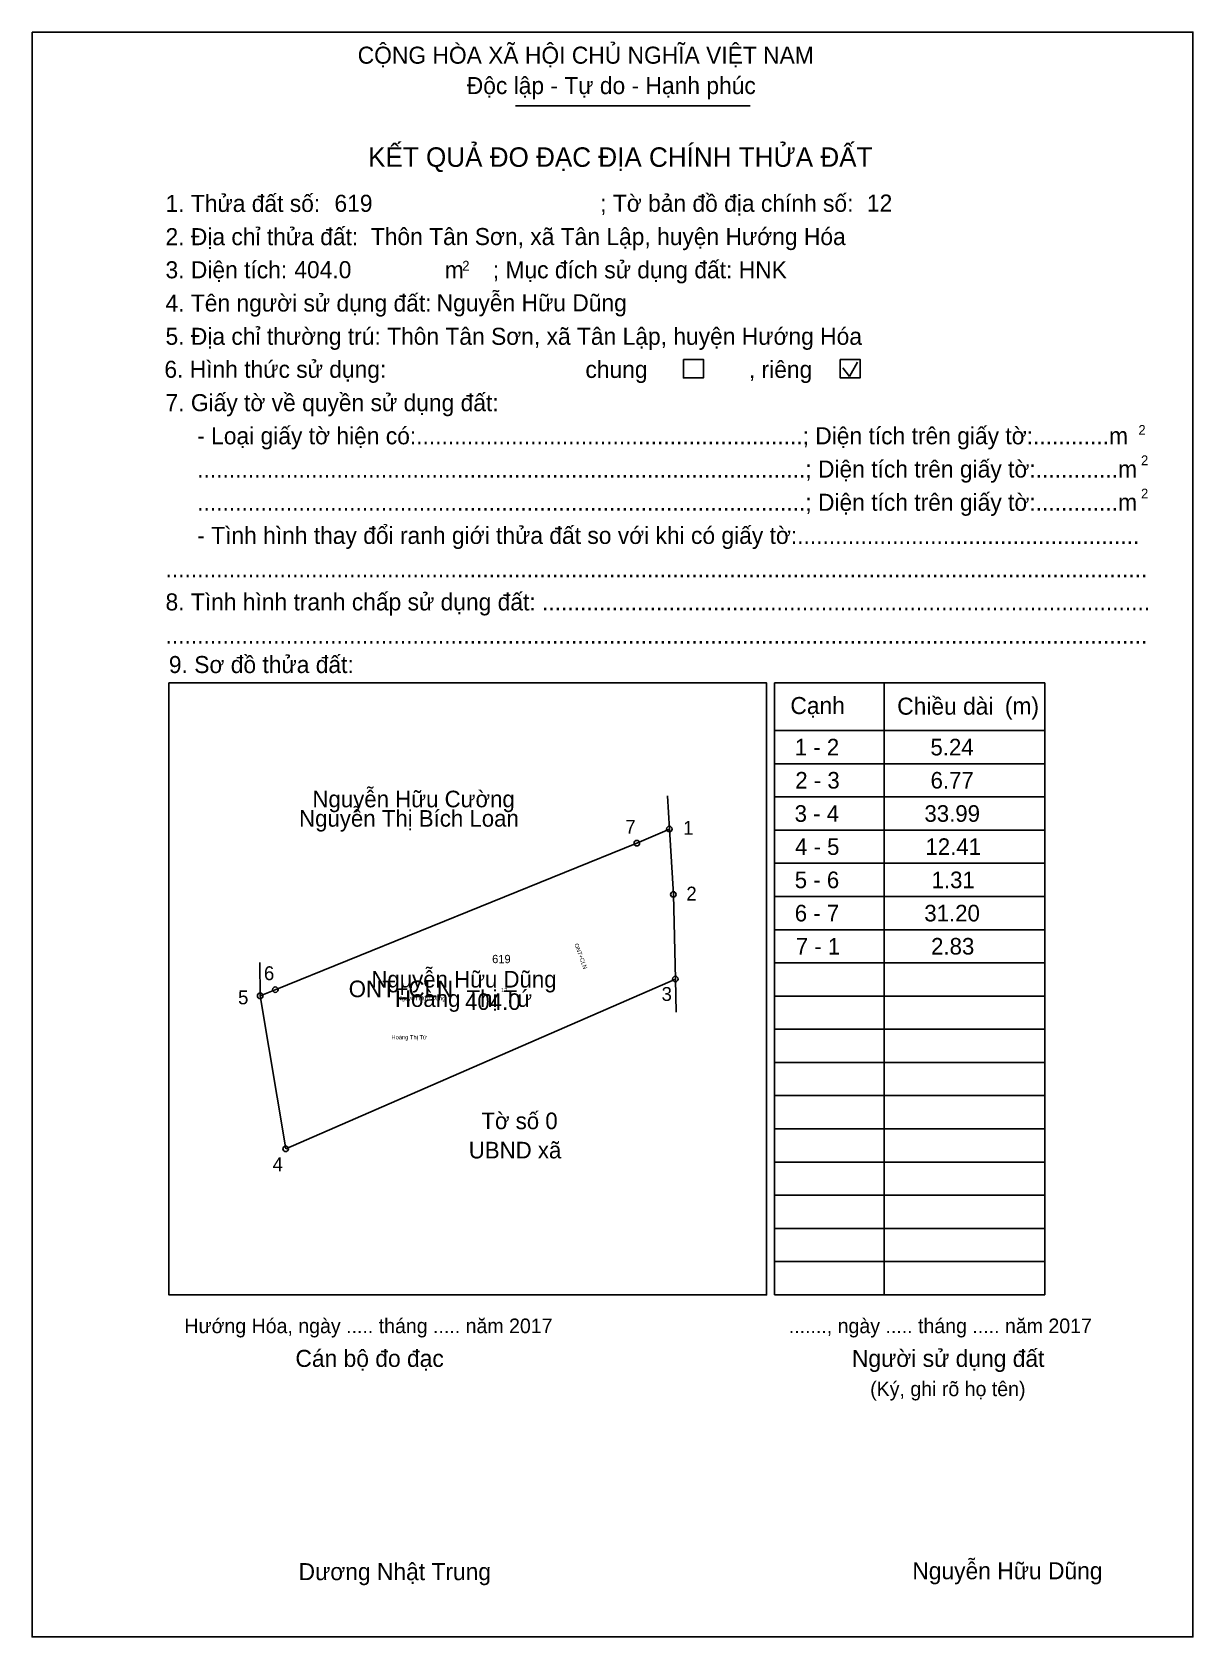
# Model space of a CAD drawing. Extents: x 548019 to 548112, y 1837626 to 1837754.
import ezdxf

# ---------------------------------------------------------------- set-up
doc = ezdxf.new("R2010")
doc.units = 0
for name, color, linetype in [('Level 1', 7, 'Continuous'), ('Level 10', 7, 'Continuous'), ('Level 11', 7, 'Continuous'), ('Level 13', 7, 'Continuous'), ('Level 15', 7, 'Continuous'), ('Level 18', 7, 'Continuous'), ('Level 19', 7, 'Continuous'), ('Level 2', 7, 'Continuous'), ('Level 21', 7, 'Continuous'), ('Level 27', 7, 'Continuous'), ('Level 36', 7, 'Continuous'), ('Level 48', 7, 'Continuous'), ('Level 50', 7, 'Continuous'), ('Level 52', 7, 'Continuous'), ('Level 6', 7, 'Continuous'), ('Level 9', 7, 'Continuous')]:
    doc.layers.add(name, color=color, linetype=linetype)

msp = doc.modelspace()

# ---------------------------------------------------------------- linework, layer by layer
at = {"layer": 'Level 1'}
for p, q in [((548019.22, 1837753.94), (548019.22, 1837753.94)), ((548057.87, 1837748.05), (548076.65, 1837748.05)), ((548084.58, 1837726.38), (548085.23, 1837727.53)), ((548084.06, 1837727.07), (548084.58, 1837726.38)), ((548030.16, 1837701.87), (548030.16, 1837701.87)), ((548100.21, 1837701.89), (548078.58, 1837701.89)), ((548078.58, 1837701.89), (548078.58, 1837652.91)), ((548087.37, 1837701.89), (548087.37, 1837652.91)), ((548100.21, 1837652.91), (548100.21, 1837701.89)), ((548078.58, 1837698.07), (548093.45, 1837698.07)), ((548093.45, 1837698.07), (548100.21, 1837698.07)), ((548078.58, 1837695.41), (548093.45, 1837695.41)), ((548093.45, 1837695.41), (548100.21, 1837695.41)), ((548078.58, 1837692.75), (548093.45, 1837692.75)), ((548093.45, 1837692.75), (548100.21, 1837692.75)), ((548078.58, 1837690.1), (548093.45, 1837690.1)), ((548093.45, 1837690.1), (548100.21, 1837690.1)), ((548078.58, 1837687.44), (548093.45, 1837687.44)), ((548093.45, 1837687.44), (548100.21, 1837687.44)), ((548078.58, 1837684.79), (548093.45, 1837684.79)), ((548093.45, 1837684.79), (548100.21, 1837684.79)), ((548078.58, 1837682.13), (548093.45, 1837682.13)), ((548093.45, 1837682.13), (548100.21, 1837682.13)), ((548078.58, 1837679.47), (548093.45, 1837679.47)), ((548093.45, 1837679.47), (548100.21, 1837679.47)), ((548078.58, 1837676.82), (548093.45, 1837676.82)), ((548093.45, 1837676.82), (548100.21, 1837676.82)), ((548078.58, 1837674.16), (548093.45, 1837674.16)), ((548093.45, 1837674.16), (548100.21, 1837674.16)), ((548078.58, 1837671.5), (548093.45, 1837671.5)), ((548093.45, 1837671.5), (548100.21, 1837671.5)), ((548078.58, 1837668.85), (548093.45, 1837668.85)), ((548093.45, 1837668.85), (548100.21, 1837668.85)), ((548078.58, 1837666.19), (548093.45, 1837666.19)), ((548093.45, 1837666.19), (548100.21, 1837666.19)), ((548078.58, 1837663.53), (548093.45, 1837663.53)), ((548093.45, 1837663.53), (548100.21, 1837663.53)), ((548078.58, 1837660.88), (548093.45, 1837660.88)), ((548093.45, 1837660.88), (548100.21, 1837660.88)), ((548078.58, 1837658.22), (548093.45, 1837658.22)), ((548093.45, 1837658.22), (548100.21, 1837658.22)), ((548078.58, 1837655.57), (548093.45, 1837655.57)), ((548093.45, 1837655.57), (548100.21, 1837655.57)), ((548077.96, 1837652.91), (548077.96, 1837652.91)), ((548078.58, 1837652.91), (548100.21, 1837652.91)), ((548100.21, 1837652.91), (548100.21, 1837653.39)), ((548112.05, 1837625.55), (548112.05, 1837625.55))]:
    msp.add_line(p, q, dxfattribs=at)
msp.add_lwpolyline([(548030.16, 1837701.87), (548077.96, 1837701.87), (548077.96, 1837652.91), (548030.16, 1837652.91)], close=True, dxfattribs=at)
at = {"layer": 'Level 10'}
msp.add_lwpolyline([(548039.5, 1837664.6), (548037.46, 1837676.84), (548038.67, 1837677.33), (548067.58, 1837689.05), (548070.18, 1837690.18), (548070.5, 1837684.95), (548070.66, 1837678.18)], close=True, dxfattribs=at)
at = {"layer": 'Level 11'}
for centre in [(548070.18, 1837690.18), (548067.58, 1837689.05), (548070.5, 1837684.95), (548038.67, 1837677.33), (548070.66, 1837678.18), (548037.46, 1837676.84), (548039.5, 1837664.6), (548039.5, 1837664.6)]:
    msp.add_circle(centre, 0.221, dxfattribs=at)
at = {"layer": 'Level 2'}
msp.add_lwpolyline([(548019.22, 1837753.94), (548112.05, 1837753.94), (548112.05, 1837625.55), (548019.22, 1837625.55)], close=True, dxfattribs=at)
at = {"layer": 'Level 27'}
for p, q in [((548070.18, 1837690.18), (548070.02, 1837692.83)), ((548037.46, 1837676.84), (548037.44, 1837679.5)), ((548070.66, 1837678.18), (548070.73, 1837675.52))]:
    msp.add_line(p, q, dxfattribs=at)
at = {"layer": 'Level 50'}
for points in [[(548071.31, 1837727.75), (548072.9, 1837727.75), (548072.9, 1837726.27), (548071.31, 1837726.27)], [(548083.85, 1837727.75), (548085.44, 1837727.75), (548085.44, 1837726.27), (548083.85, 1837726.27)]]:
    msp.add_lwpolyline(points, close=True, dxfattribs=at)

# ---------------------------------------------------------------- texts
at = {"layer": 'Level 1'}
for s, height, p in [('CỘNG HÒA XÃ HỘI CHỦ NGHĨA VIỆT NAM', 1.3635, (548045.26, 1837751.41)), ('Độc lập - Tự do - Hạnh phúc', 1.3635, (548053.98, 1837748.98)), ('KẾT QUẢ ĐO ĐẠC ĐỊA CHÍNH THỬA ĐẤT', 1.5584, (548046.09, 1837743.16)), ('1. Thửa đất số:', 1.3635, (548029.89, 1837739.55)), ('; Tờ bản đồ địa chính số:', 1.3635, (548064.65, 1837739.56)), ('2. Địa chỉ thửa đất:', 1.3635, (548029.89, 1837736.89)), ('3. Diện tích:', 1.3635, (548029.89, 1837734.24)), ('m', 1.36, (548052.22, 1837734.24)), ('2', 0.779, (548053.62, 1837734.86)), ('; Mục đích sử dụng đất: HNK', 1.3636, (548056.06, 1837734.24)), ('4. Tên người sử dụng đất:', 1.3635, (548029.89, 1837731.58)), ('5. Địa chỉ thường trú: Thôn Tân Sơn, xã Tân Lập, huyện Hướng Hóa', 1.3636, (548029.89, 1837728.92)), ('chung                , riêng', 1.3635, (548063.47, 1837726.27)), ('7. Giấy tờ về quyền sử dụng đất:', 1.3635, (548029.89, 1837723.61)), ('     - Loại giấy tờ hiện có:.............................................................; Diện tích trên giấy tờ:............m', 1.3635, (548029.89, 1837720.96)), ('2', 0.779, (548107.69, 1837721.72)), ('     ................................................................................................; Diện tích trên giấy tờ:.............m', 1.3635, (548029.89, 1837718.3)), ('2', 0.779, (548107.9, 1837719.29)), ('     ................................................................................................; Diện tích trên giấy tờ:.............m', 1.3635, (548029.89, 1837715.64)), ('2', 0.779, (548107.9, 1837716.63)), ('     - Tình hình thay đổi ranh giới thửa đất so với khi có giấy tờ:......................................................', 1.3635, (548029.89, 1837712.99)), ('...........................................................................................................................................................', 1.3635, (548029.89, 1837710.33)), ('8. Tình hình tranh chấp sử dụng đất: ................................................................................................', 1.3635, (548029.89, 1837707.67)), ('...........................................................................................................................................................', 1.3635, (548029.89, 1837705.02)), ('9. Sơ đồ thửa đất:', 1.3635, (548030.16, 1837702.66)), ('Cạnh', 1.363, (548079.86, 1837699.38)), ('Chiều dài', 1.363, (548088.4, 1837699.33)), ('(m)', 1.363, (548097.01, 1837699.35)), ('Hướng Hóa, ngày ..... tháng ..... năm 2017', 1.1688, (548031.4, 1837649.85)), ('......., ngày ..... tháng ..... năm 2017', 1.1688, (548079.73, 1837649.85)), ('Cán bộ đo đạc', 1.3636, (548040.28, 1837647.15)), ('Người sử dụng đất', 1.3635, (548084.78, 1837647.15)), ('(Ký, ghi rõ họ tên)', 1.1688, (548086.24, 1837644.81)), ('Dương Nhật Trung', 1.3636, (548040.53, 1837630.09))]:
    msp.add_text(s, height=height, dxfattribs=at).set_placement(p)
at = {"layer": 'Level 13'}
for s, height, p in [('Nguyễn Hữu Dũng', 1.3282, (548046.35, 1837677.5)), ('ONT+CLN', 1.328, (548044.54, 1837676.73)), ('Hoàng Thị Tứ', 1.3282, (548048.24, 1837675.95)), ('Nguyễn Hữu Dũng', 0.332, (548048.45, 1837676.48)), ('404.0', 1.328, (548053.84, 1837675.71))]:
    msp.add_text(s, height=height, dxfattribs=at).set_placement(p)
at = {"layer": 'Level 15'}
msp.add_text('Hoàng Thị Tứ', height=0.332, dxfattribs=at).set_placement((548047.96, 1837673.36))
at = {"layer": 'Level 18'}
msp.add_text('12', height=0.332, dxfattribs=at).set_placement((548056.73, 1837677.14))
at = {"layer": 'Level 19'}
msp.add_text('ONT+CLN', height=0.332, rotation=290, dxfattribs=at).set_placement((548062.58, 1837680.96))
at = {"layer": 'Level 21'}
msp.add_text('619', height=0.664, dxfattribs=at).set_placement((548056.01, 1837679.45))
at = {"layer": 'Level 36'}
for s, height, p in [('Nguyễn Hữu Cường', 1.3282, (548041.64, 1837691.92)), ('Nguyễn Thị Bích Loan', 1.3282, (548040.57, 1837690.37)), ('Tờ số 0', 1.328, (548055.15, 1837666.17)), ('UBND xã', 1.328, (548054.14, 1837663.83))]:
    msp.add_text(s, height=height, dxfattribs=at).set_placement(p)
at = {"layer": 'Level 48'}
msp.add_text('6. Hình thức sử dụng:', height=1.3636, dxfattribs=at).set_placement((548029.8, 1837726.28))
at = {"layer": 'Level 52'}
for s, p in [('1 - 2', (548080.21, 1837696.07)), ('5.24', (548091.06, 1837696.07)), ('2 - 3', (548080.25, 1837693.42)), ('6.77', (548091.07, 1837693.42)), ('3 - 4', (548080.2, 1837690.76)), ('33.99', (548090.58, 1837690.76)), ('4 - 5', (548080.23, 1837688.11)), ('12.41', (548090.66, 1837688.11)), ('5 - 6', (548080.21, 1837685.45)), ('1.31', (548091.15, 1837685.45)), ('6 - 7', (548080.21, 1837682.79)), ('31.20', (548090.57, 1837682.79)), ('7 - 1', (548080.29, 1837680.14)), ('2.83', (548091.11, 1837680.14))]:
    msp.add_text(s, height=1.328, dxfattribs=at).set_placement(p)
at = {"layer": 'Level 6'}
for s, height, p in [('619', 1.364, (548043.4, 1837739.56)), ('12', 1.364, (548085.98, 1837739.58)), ('Thôn Tân Sơn, xã Tân Lập, huyện Hướng Hóa', 1.3636, (548046.31, 1837736.9)), ('404.0', 1.364, (548040.19, 1837734.25)), ('Nguyễn Hữu Dũng', 1.3636, (548051.57, 1837731.6)), ('Nguyễn Hữu Dũng', 1.3636, (548089.61, 1837630.16))]:
    msp.add_text(s, height=height, dxfattribs=at).set_placement(p)
at = {"layer": 'Level 9'}
for s, p in [('7', (548066.66, 1837689.8)), ('1', (548071.28, 1837689.72)), ('2', (548071.54, 1837684.46)), ('6', (548037.76, 1837678.09)), ('5', (548035.69, 1837676.16)), ('3', (548069.56, 1837676.43)), ('4', (548038.45, 1837662.8))]:
    msp.add_text(s, height=1.11, dxfattribs=at).set_placement(p)

doc.saveas('drawing.dxf')
